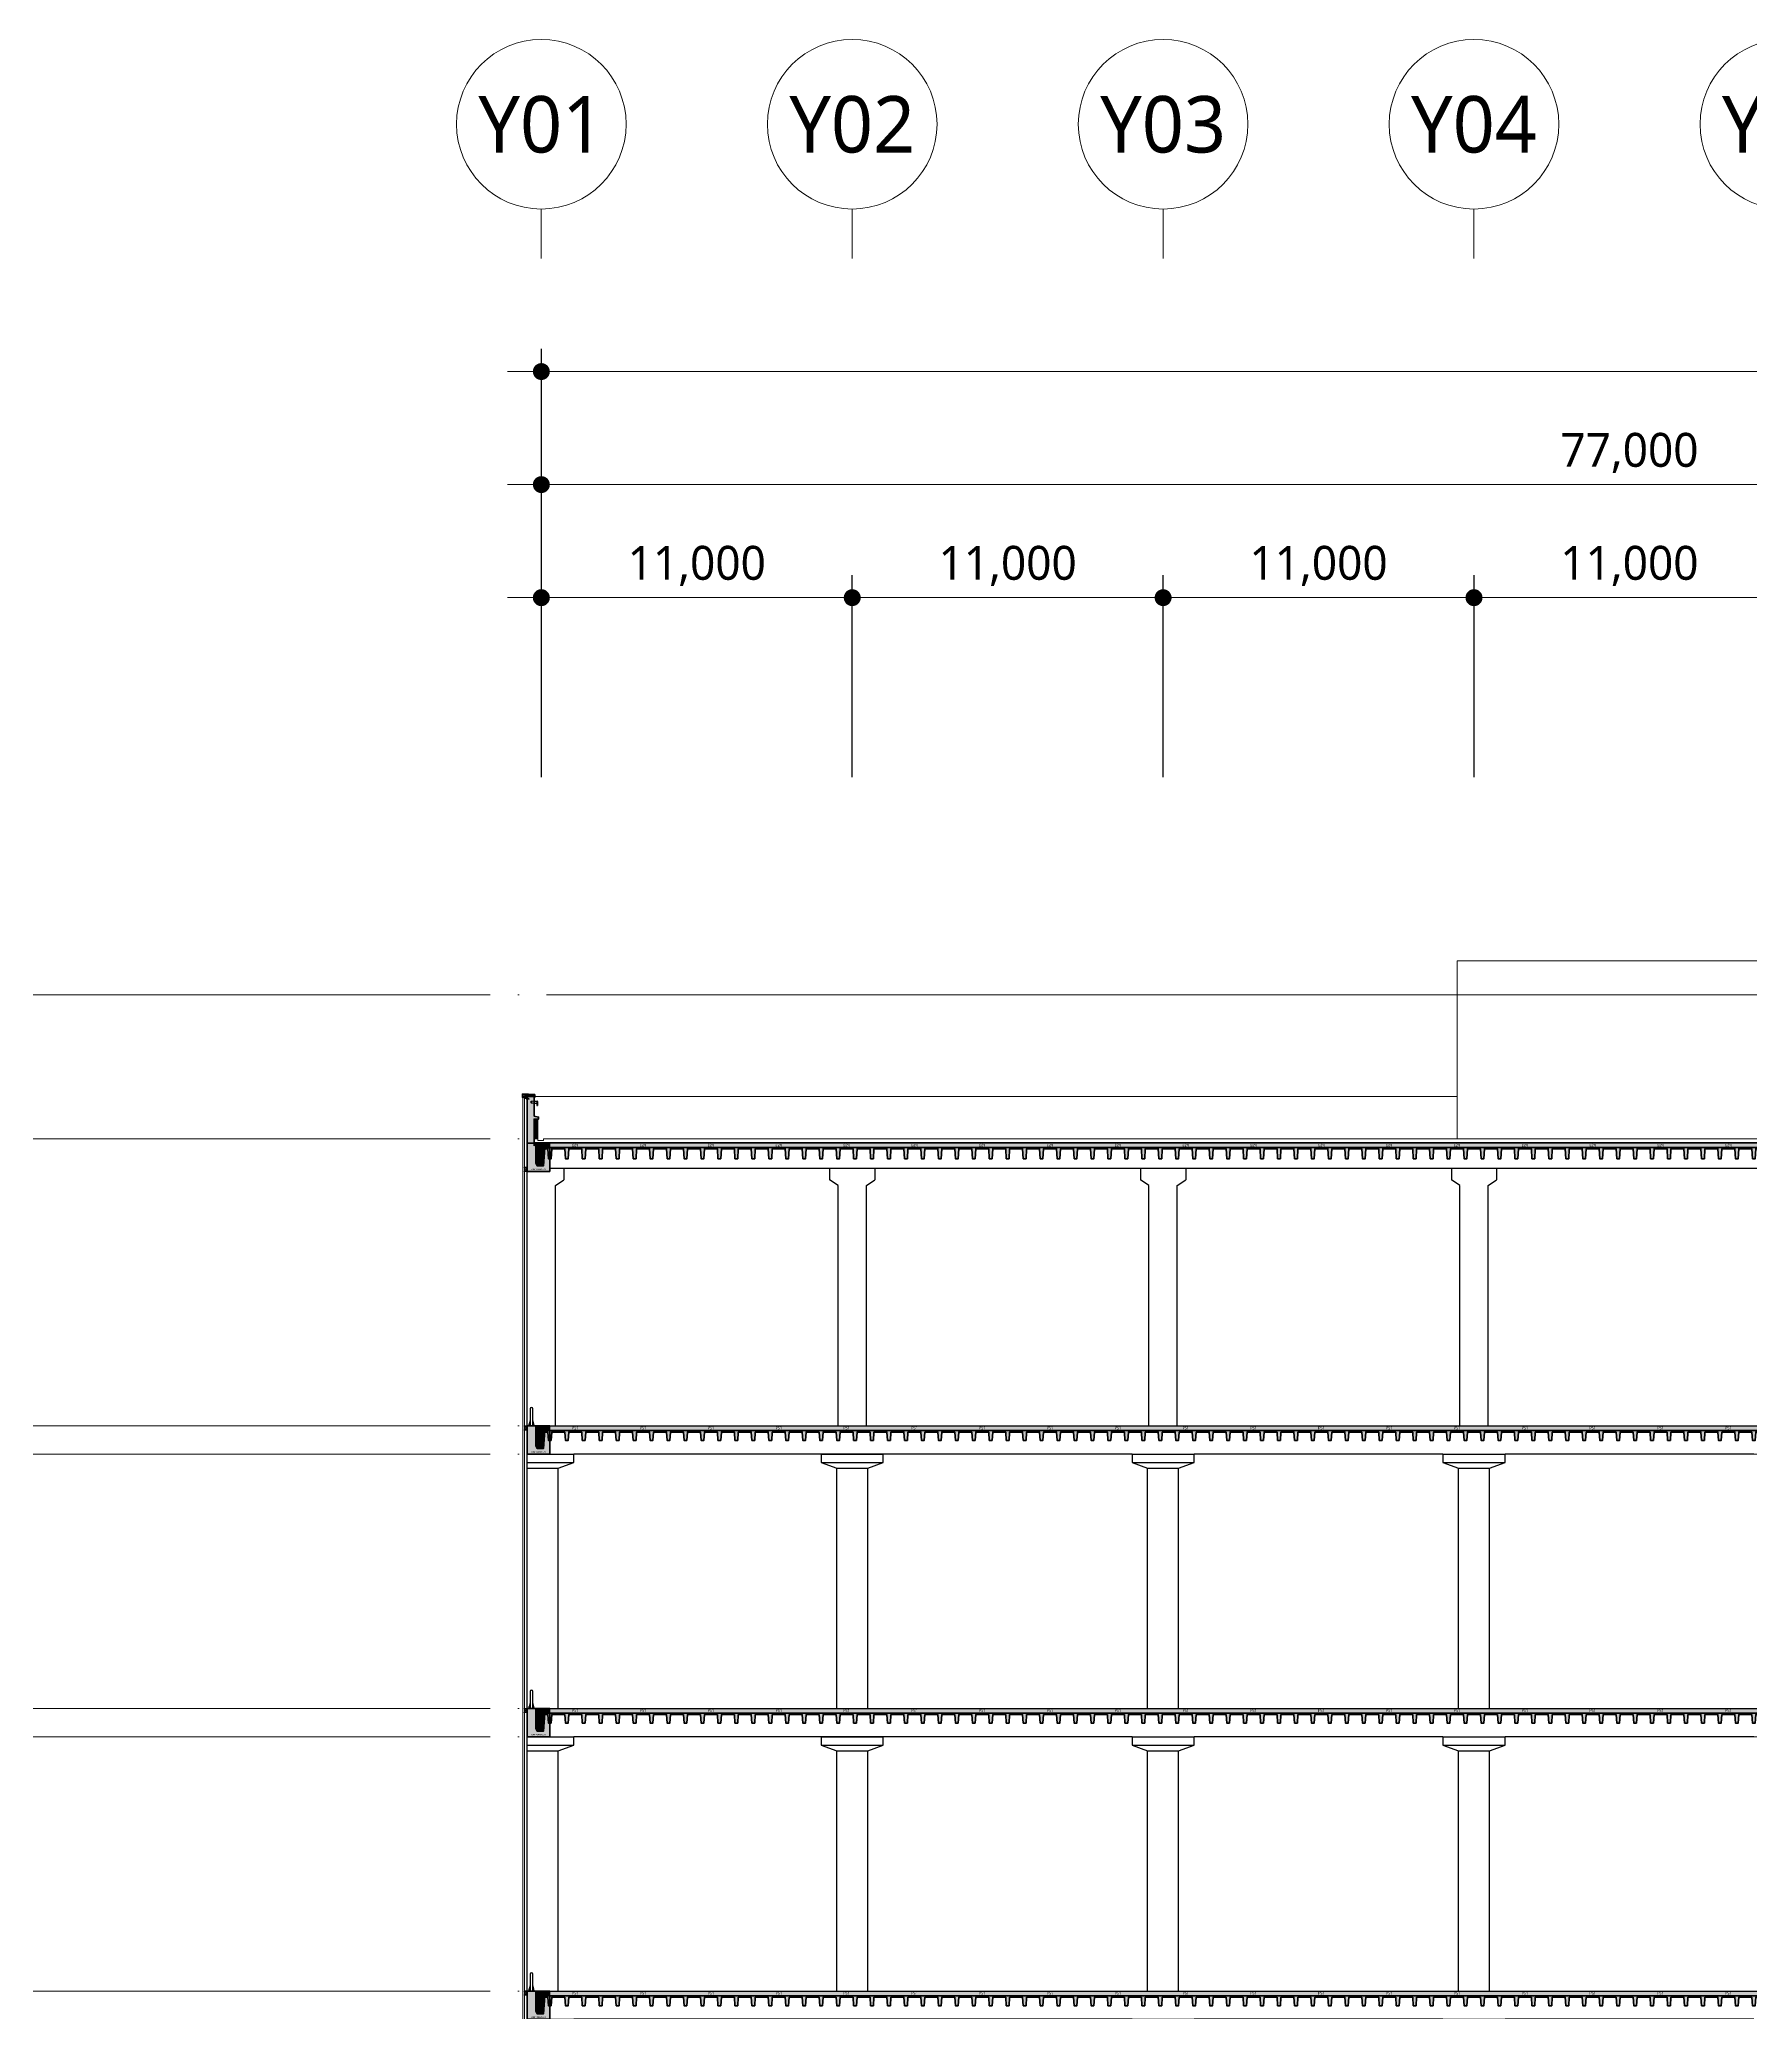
# Model space of a CAD drawing. Header units: millimetres. Extents: x 0 to 420000, y 0 to 297000.
# Drawn here: x 94255 to 154798, y 73690 to 143500 of the extents above; entities that cross this region are included whole.
import ezdxf
from ezdxf.enums import TextEntityAlignment as Align

# ---------------------------------------------------------------- set-up
doc = ezdxf.new("R2010")
doc.units = ezdxf.units.MM
for name, pattern in [('0731_main_plan$0$form_$0$y-Landschaft$0$_$1$20120914_Verkehrsflächen_Grün$0$20120628_xref - Gammel$1$3_H-GL_F1_U3 - Default$0${ Offset Lines }', [0]), ('CEN', [62, 60, -1, 0, -1]), ('CENTER', [2, 1.25, -0.25, 0.25, -0.25]), ('HID', [2, 1.1, -0.9]), ('HIDDEN', [0.375, 0.25, -0.125]), ('HIDDEN2', [4.7625, 3.175, -1.5875])]:
    doc.linetypes.add(name, pattern=pattern)
doc.layers.get('Defpoints').update_dxf_attribs({"color": 140})
for name, color, linetype in [('2', 2, 'Continuous'), ('A-CONC-SOLD', 253, 'CEN'), ('A-ELEV-PATT', 252, 'Continuous'), ('A-XXXX-SOLD', 252, 'Continuous'), ('BOLT', 8, 'Continuous'), ('SCREW', 6, 'Continuous')]:
    doc.layers.add(name, color=color, linetype=linetype)
for name, color, linetype, lineweight in [('A-AXIS-LINE', 1, 'CEN', 15), ('A-CNTL', 1, 'CEN', 15), ('A-CONC-LIN1', 2, 'Continuous', 40), ('A-CONC-LIN2', 7, 'Continuous', 25), ('A-ELEV-LIN2', 7, 'Continuous', 25), ('A-ELEV-LIN3', 8, 'Continuous', 18), ('A-WAXM-BLIC', 3, 'Continuous', 25), ('A-WAXM-PANL', 6, 'Continuous', 20), ('A-XXXX-FIN2', 6, 'Continuous', 20), ('A-XXXX-HID', 8, 'HIDDEN', 18), ('A-XXXX-INSL2', 8, 'Continuous', 18), ('A-XXXX-STL', 3, 'Continuous', 25), ('A-XXXX-WAT1', 9, 'HID', 20)]:
    doc.layers.add(name, color=color, linetype=linetype, lineweight=lineweight)
doc.layers.add('A-XXXX-NPLT', color=144, linetype='Continuous', lineweight=15, plot=False)
doc.styles.add('HY울릉도L', font='')
doc.styles.add('맑은고딕', font='')
doc.styles.get('HY울릉도L').set_extended_font_data('HYwulM')
doc.styles.get('맑은고딕').set_extended_font_data('Malgun Gothic')
doc.dimstyles.new('CDIM', dxfattribs={"dimtxt": 3, "dimasz": 1.5, "dimexe": 2, "dimexo": 1, "dimgap": 1, "dimtad": 1, "dimdec": 0, "dimrnd": 0.5, "dimzin": 0, "dimdsep": 32, "dimlunit": 6, "dimtxsty": 'HY울릉도L', "dimblk1": '_CIDOT', "dimblk2": '_CIDOT', "dimsah": 1, "dimcen": 5.5, "dimclrd": 2, "dimclre": 2, "dimclrt": 7, "dimadec": 0, "dimazin": 0, "dimtfac": 1, "dimtdec": 0, "dimtix": 1, "dimtmove": 2, "dimatfit": 1, "dimldrblk": '_CIDOT', "dimfxl": 1, "dimtolj": 1, "dimtzin": 0, "dimlwd": -1, "dimarcsym": 0})

# ---------------------------------------------------------------- blocks, each defined once
blk = doc.blocks.new('axis(211208)')
at = {"layer": 'A-AXIS-LINE', "ltscale": 1000}
for p, q in [((4631788.1, -355868.7), (4955413.1, -355868.7)), ((4631788.1, -360968.7), (4955413.1, -360968.7)), ((4631788.1, -371118.7), (4955413.1, -371118.7)), ((4631788.1, -372118.7), (4955413.1, -372118.7)), ((4631788.1, -381118.7), (4955413.1, -381118.7)), ((4631788.1, -382118.7), (4955413.1, -382118.7)), ((4631788.1, -391118.7), (4955413.1, -391118.7))]:
    blk.add_line(p, q, dxfattribs=at)
blk = doc.blocks.new('PS1')
at = {"layer": 'A-CONC-SOLD'}
h = blk.add_hatch(color=256, dxfattribs=at)
h.dxf.hatch_style = 1
h.paths.add_polyline_path([(2400, 0), (2400, -170), (0, -170), (0, 0)])
h = blk.add_hatch(color=256, dxfattribs=at)
h.dxf.hatch_style = 1
h.paths.add_polyline_path([(350, -520), (370, -220), (830, -220), (850, -520), (950, -520), (970, -220), (1430, -220), (1450, -520), (1550, -520), (1570, -220), (2030, -220), (2050, -520), (2150, -520), (2170, -220), (2400, -220), (2400, -170), (0, -170), (0, -220), (230, -220), (250, -520)])
at = {"layer": 'A-CONC-LIN1', "linetype": '0731_main_plan$0$form_$0$y-Landschaft$0$_$1$20120914_Verkehrsflächen_Grün$0$20120628_xref - Gammel$1$3_H-GL_F1_U3 - Default$0${ Offset Lines }'}
blk.add_lwpolyline([(350, -520), (370, -220), (830, -220), (850, -520), (950, -520), (970, -220), (1430, -220), (1450, -520), (1550, -520), (1570, -220), (2030, -220), (2050, -520), (2150, -520), (2170, -220), (2400, -220), (2400, -170), (0, -170), (0, -220), (230, -220), (250, -520)], close=True, dxfattribs=at)
at = {"layer": 'A-CONC-LIN2'}
blk.add_line((0, 0), (2400, 0), dxfattribs=at)
at = {"layer": 'A-XXXX-NPLT', "style": '맑은고딕'}
blk.add_text('PS1', height=100, dxfattribs=at).set_placement((1200, -75), align=Align.MIDDLE)
blk = doc.blocks.new('PG31')
at = {"layer": 'A-CONC-SOLD'}
h = blk.add_hatch(color=256, dxfattribs=at)
h.dxf.hatch_style = 1
h.paths.add_polyline_path([(-620, -170), (-580, -800), (-350, -800), (-300, -700), (-300, 0), (-800, 0), (-800, -170)])
h = blk.add_hatch(color=256, dxfattribs=at)
h.dxf.hatch_style = 1
h.paths.add_polyline_path([(-800, -1000), (0, -1000), (0, 0), (-300, 0), (-300, -700), (-350, -800), (-580, -800), (-620, -170), (-800, -170)])
at = {"layer": 'A-CONC-LIN1'}
blk.add_lwpolyline([(-800, -1000), (0, -1000), (0, 0), (-300, 0), (-300, -700), (-350, -800), (-580, -800), (-620, -170), (-800, -170)], close=True, dxfattribs=at)
at = {"layer": 'A-CONC-LIN2'}
blk.add_line((-800, 0), (-300, 0), dxfattribs=at)
at = {"layer": 'A-XXXX-NPLT'}
blk.add_lwpolyline([(0, 0), (-800, 0), (-800, -1000), (0, -1000)], close=True, dxfattribs=at)
at = {"layer": 'A-XXXX-NPLT', "style": '맑은고딕'}
blk.add_text('PG31(800X1000)', height=50, dxfattribs=at).set_placement((-400, -930), align=Align.MIDDLE)
blk = doc.blocks.new('층간방화')
at = {"layer": 'A-XXXX-SOLD', "ltscale": 0.5}
h = blk.add_hatch(dxfattribs=at)
h.set_pattern_fill('블럭단면', color=256)
h.set_pattern_definition([(45, (-3966029.7908, -207540.3616), (-0.70710678119, 0.70710678119), []), (135, (-3966029.7908, -207540.3616), (-0.70710678119, -0.70710678119), [])])
h.paths.add_polyline_path([(0, -12), (0, 1), (-3, 1), (-3, -9), (-97, -9), (-97, 1), (-100, 1), (-100, -12)])
h.paths.add_polyline_path([(0, -137), (0, -150), (-3, -150), (-3, -140), (-97, -140), (-97, -150), (-100, -150), (-100, -137)])
at = {"layer": 'A-ELEV-PATT', "color": 5}
for points in [[(0, -12), (0, 1), (-3, 1), (-3, -9), (-97, -9), (-97, 1), (-100, 1), (-100, -12)], [(0, -137), (0, -150), (-3, -150), (-3, -140), (-97, -140), (-97, -150), (-100, -150), (-100, -137)]]:
    blk.add_lwpolyline(points, close=True, dxfattribs=at)
at = {"layer": 'A-XXXX-INSL2'}
blk.add_lwpolyline([(-100, -136, 0.509267), (-78, -106), (-97, -42, -1.37259), (-53, -42), (-72, -106, 1.37259), (-29, -106), (-48, -42, -1.37259), (-4, -42), (-23, -106, 0.509267), (-1, -136)], format="xyb", dxfattribs=at)
at = {"layer": 'A-XXXX-STL', "linetype": 'HIDDEN', "ltscale": 0.1}
blk.add_lwpolyline([(47, 0), (47, 1), (-1, 1), (-1, -136), (-100, -136), (-100, -137), (0, -137), (0, 0)], close=True, dxfattribs=at)
blk = doc.blocks.new('기준층')
at = {"layer": 'A-ELEV-LIN2'}
for p, q in [((4681824, -411119), (4681824, -402119)), ((4681824, -402119), (4683474, -402119)), ((4681824, -402419), (4683474, -402419)), ((4681824, -402619), (4682924, -402619)), ((4682924, -402619), (4683474, -402419)), ((4682924, -411119), (4682924, -402619)), ((4703224, -402119), (4683474, -402119)), ((4683474, -402419), (4683474, -402119)), ((4692224, -402119), (4694424, -402119)), ((4692224, -402119), (4692224, -402419)), ((4692224, -402419), (4694424, -402419)), ((4692224, -402419), (4692774, -402619)), ((4692774, -411119), (4692774, -402619)), ((4692774, -402619), (4693874, -402619)), ((4693874, -402619), (4694424, -402419)), ((4693874, -411119), (4693874, -402619)), ((4694424, -402419), (4694424, -402119)), ((4703224, -402119), (4705424, -402119)), ((4703224, -402119), (4703224, -402419)), ((4703224, -402419), (4705424, -402419)), ((4703224, -402419), (4703774, -402619)), ((4703774, -411119), (4703774, -402619)), ((4703774, -402619), (4704874, -402619)), ((4704874, -402619), (4705424, -402419)), ((4704874, -411119), (4704874, -402619)), ((4714224, -402119), (4705424, -402119)), ((4705424, -402419), (4705424, -402119)), ((4714224, -402119), (4716424, -402119)), ((4714224, -402119), (4714224, -402419)), ((4714224, -402419), (4716424, -402419)), ((4714224, -402419), (4714774, -402619)), ((4714774, -411119), (4714774, -402619)), ((4714774, -402619), (4715874, -402619)), ((4715874, -402619), (4716424, -402419)), ((4715874, -411119), (4715874, -402619)), ((4725224, -402119), (4716424, -402119)), ((4716424, -402419), (4716424, -402119))]:
    blk.add_line(p, q, dxfattribs=at)
at = {"layer": 'A-WAXM-PANL'}
for p, q in [((4681674, -411119), (4681674, -401119)), ((4681724, -411119), (4681724, -401119))]:
    blk.add_line(p, q, dxfattribs=at)
at = {"xscale": -1}
blk.add_blockref('PG31', (4681824, -401119), dxfattribs=at)
for p in [(4682324, -401119), (4684724, -401119), (4687124, -401119), (4689524, -401119), (4691924, -401119), (4694324, -401119), (4696724, -401119), (4699124, -401119), (4701524, -401119), (4703924, -401119), (4706324, -401119), (4708724, -401119), (4711124, -401119), (4713524, -401119), (4715924, -401119), (4718324, -401119), (4720724, -401119), (4723124, -401119)]:
    blk.add_blockref('PS1', p)
at = {"layer": 'A-XXXX-INSL2', "ltscale": 0.5}
blk.add_blockref('층간방화', (4681824, -401119), dxfattribs=at)
blk = doc.blocks.new('SCREW65')
at = {"layer": '2', "color": 13, "linetype": 'HIDDEN'}
for p, q in [((35, 44.2), (35, 50)), ((35, 50), (43, 50)), ((35, 38), (43, 40)), ((35, 38), (43, 40)), ((35, 36), (43, 38)), ((35, 36), (43, 38)), ((35, 36), (43, 38)), ((35, 34), (43, 36)), ((35, 32), (43, 34)), ((35, 30), (43, 32)), ((35, 28), (43, 30)), ((35, 26), (43, 28)), ((35, 24), (43, 26)), ((35, 22), (43, 24)), ((35, 20), (43, 22)), ((35, 18), (43, 20)), ((35, 16), (43, 18)), ((35, 14), (43, 16)), ((35, 12), (43, 14)), ((35, 12), (43, 14)), ((35, 10), (43, 12)), ((35, 8), (43, 10)), ((35, 6), (43, 8)), ((35, 4), (43, 6)), ((35, 2), (43, 4)), ((35, 0), (43, 2)), ((35, -2), (43, 0)), ((36.5, 44.2), (36.5, 50)), ((41.5, 50), (41.5, 44.2)), ((43, 50), (43, 44.2)), ((35, -4), (43, -2)), ((35, -6), (43, -4)), ((35, -8), (43, -6)), ((35, -10), (43, -8)), ((35, -12), (43, -10)), ((35, -14), (43, -12))]:
    blk.add_line(p, q, dxfattribs=at)
for points in [[(48, 43), (48, 42), (30, 42), (30, 43)], [(34, 44.2), (34, 43), (44, 43), (44, 44.2)]]:
    blk.add_lwpolyline(points, close=True, dxfattribs=at)
at = {"layer": '2', "color": 13}
blk.add_lwpolyline([(46.5, 42), (46.5, 40), (31.5, 40), (31.5, 42)], dxfattribs=at)
at = {"layer": '2', "color": 13, "linetype": 'HIDDEN'}
for points in [[(36, 42), (36, -18), (39, -23), (42, -18), (42, 42)], [(39, -23), (40, -17), (42, -15), (40, -14), (36, -16)]]:
    blk.add_lwpolyline(points, dxfattribs=at)
blk = doc.blocks.new('An')
at = {"layer": 'BOLT'}
for p, q in [((7, 15), (-7, 15)), ((7, 7), (-7, 7)), ((-5, 17), (5, 17)), ((-3, 19), (-3, 15)), ((3, 19), (3, 15)), ((7, 15), (7, 15))]:
    blk.add_line(p, q, dxfattribs=at)
at = {"layer": 'BOLT', "linetype": 'CENTER'}
blk.add_line((0, 28), (0, -78), dxfattribs=at)
at = {"layer": 'BOLT'}
for points in [[(-13, 4), (0, 2), (0, 4), (-12, 5)], [(12, 0), (12, 2), (-12, 2), (-12, 0)], [(12, 3), (0, 5), (0, 6), (13, 5)]]:
    blk.add_lwpolyline(points, close=True, dxfattribs=at)
at = {"layer": 'BOLT', "linetype": 'HIDDEN'}
blk.add_lwpolyline([(13, 5), (-12, 5), (-13, 4), (12, 3)], close=True, dxfattribs=at)
at = {"layer": 'BOLT', "linetype": 'HIDDEN2'}
blk.add_lwpolyline([(7, 0), (7, -51, 0.126377), (8, -57), (11, -63), (4, -63, -0.360473), (2, -61), (1, -55, 0.412222), (0, -54), (0, -54, 0.360473), (-1, -55), (-2, -61, -0.360473), (-4, -63), (-11, -63), (-8, -57, 0.126377), (-7, -51), (-7, 0)], format="xyb", dxfattribs=at)
at = {"layer": 'BOLT', "linetype": 'CENTER'}
blk.add_lwpolyline([(-9, 14), (-9, 8, 0.57735), (-5, 8, 0.238157), (5, 8, 0.57735), (9, 8), (9, 14, 0.57735), (5, 14, 0.238157), (-5, 14, 0.57735)], format="xyb", close=True, dxfattribs=at)
at = {"layer": 'BOLT', "linetype": 'HIDDEN'}
blk.add_lwpolyline([(-5, 14), (-5, 0), (-5, -52, -0.095415), (-6, -56), (-9, -63, 0.530598), (-6, -67), (0, -67), (6, -67, 0.530598), (9, -63), (6, -56, -0.095415), (5, -52), (5, 0), (5, 14)], format="xyb", dxfattribs=at)
at = {"layer": 'BOLT'}
blk.add_lwpolyline([(-5, 14), (-5, 17), (-3, 19), (3, 19), (5, 17), (5, 14)], dxfattribs=at)
blk = doc.blocks.new('SCREW')
at = {"layer": 'SCREW'}
for p, q in [((2650, -805), (2658, -805)), ((2658, -805), (2650, -805)), ((2650, -805), (2650, -805)), ((2652, -793), (2653, -793)), ((2653, -793), (2652, -793)), ((2654, -793), (2652, -793)), ((2656, -794), (2652, -794)), ((2652, -794), (2653, -794)), ((2653, -795), (2652, -794)), ((2656, -795), (2652, -796)), ((2652, -796), (2653, -795)), ((2656, -796), (2652, -797)), ((2652, -797), (2653, -796)), ((2653, -796), (2652, -796)), ((2653, -797), (2652, -797)), ((2656, -798), (2652, -798)), ((2652, -798), (2653, -798)), ((2653, -798), (2652, -798)), ((2656, -799), (2652, -800)), ((2652, -800), (2653, -799)), ((2656, -800), (2652, -801)), ((2652, -801), (2653, -800)), ((2653, -800), (2652, -800)), ((2656, -801), (2652, -802)), ((2653, -801), (2652, -801)), ((2653, -802), (2652, -802)), ((2652, -802), (2653, -802)), ((2656, -803), (2652, -803)), ((2653, -804), (2652, -803)), ((2652, -803), (2653, -803)), ((2656, -804), (2652, -805)), ((2652, -805), (2653, -804)), ((2653, -790), (2654, -789)), ((2653, -790), (2654, -790)), ((2653, -793), (2653, -790)), ((2653, -794), (2653, -793)), ((2653, -793), (2654, -793)), ((2653, -793), (2654, -793)), ((2653, -794), (2656, -794)), ((2656, -794), (2653, -795)), ((2653, -795), (2656, -795)), ((2653, -795), (2653, -795)), ((2656, -796), (2653, -796)), ((2653, -796), (2656, -796)), ((2653, -796), (2653, -796)), ((2656, -797), (2653, -797)), ((2653, -798), (2656, -797)), ((2653, -798), (2653, -797)), ((2656, -798), (2653, -798)), ((2653, -799), (2653, -798)), ((2656, -799), (2653, -800)), ((2653, -799), (2656, -799)), ((2653, -800), (2656, -800)), ((2653, -800), (2653, -800)), ((2656, -801), (2653, -801)), ((2653, -802), (2656, -801)), ((2653, -802), (2653, -801)), ((2656, -802), (2653, -802)), ((2653, -803), (2656, -802)), ((2653, -803), (2653, -802)), ((2656, -803), (2653, -804)), ((2653, -804), (2656, -804)), ((2653, -804), (2653, -804)), ((2654, -789), (2654, -793)), ((2654, -793), (2655, -793)), ((2654, -793), (2654, -793)), ((2654, -807), (2654, -806)), ((2654, -806), (2654, -806)), ((2655, -806), (2654, -806)), ((2655, -807), (2655, -806)), ((2656, -794), (2656, -791)), ((2656, -794), (2656, -794)), ((2656, -794), (2656, -795)), ((2656, -794), (2656, -794)), ((2656, -795), (2656, -795)), ((2656, -795), (2656, -796)), ((2656, -796), (2656, -797)), ((2656, -796), (2656, -796)), ((2656, -796), (2656, -796)), ((2656, -797), (2656, -797)), ((2656, -797), (2656, -798)), ((2656, -797), (2656, -797)), ((2656, -798), (2656, -798)), ((2656, -798), (2656, -799)), ((2656, -798), (2656, -799)), ((2656, -799), (2656, -800)), ((2656, -799), (2656, -800)), ((2656, -799), (2656, -799)), ((2656, -799), (2656, -799)), ((2656, -800), (2656, -800)), ((2656, -800), (2656, -801)), ((2656, -801), (2656, -801)), ((2656, -801), (2656, -802)), ((2656, -801), (2656, -801)), ((2656, -801), (2656, -801)), ((2656, -802), (2656, -802)), ((2656, -802), (2656, -803)), ((2656, -802), (2656, -802)), ((2656, -803), (2656, -803)), ((2656, -803), (2656, -804)), ((2656, -803), (2656, -804)), ((2656, -804), (2656, -804)), ((2656, -804), (2656, -805)), ((2656, -804), (2656, -804)), ((2658, -805), (2658, -805))]:
    blk.add_line(p, q, dxfattribs=at)
for centre, radius, start, end in [((2654, -802), 4.99, 221.10421, 318.89579), ((2654, -790), 1.65, 57.53126, 85.55966), ((2653, -791), 2.84, 358.16568, 42.95835), ((2652, -791), 3.22, 327.41757, 0.69164)]:
    blk.add_arc(centre, radius, start, end, dxfattribs=at)
blk = doc.blocks.new('PIs4')
at = {"layer": 'SCREW'}
blk.add_blockref('SCREW', (-2654, 805), dxfattribs=at)
blk = doc.blocks.new('PS3')
at = {"layer": 'A-CONC-SOLD'}
h = blk.add_hatch(color=256, dxfattribs=at)
h.dxf.hatch_style = 1
h.paths.add_polyline_path([(1200, 0), (-1200, 0), (-1200, -150), (1200, -150)])
h = blk.add_hatch(color=256, dxfattribs=at)
h.dxf.hatch_style = 1
h.paths.add_polyline_path([(-950, -550), (-850, -550), (-830, -195), (-370, -195), (-350, -550), (-250, -550), (-230, -195), (230, -195), (250, -550), (350, -550), (370, -195), (830, -195), (850, -550), (950, -550), (970, -195), (1200, -195), (1200, -150), (-1200, -150), (-1200, -195), (-970, -195)])
at = {"layer": 'A-CONC-LIN1', "color": 2, "linetype": '0731_main_plan$0$form_$0$y-Landschaft$0$_$1$20120914_Verkehrsflächen_Grün$0$20120628_xref - Gammel$1$3_H-GL_F1_U3 - Default$0${ Offset Lines }'}
blk.add_lwpolyline([(-850, -550), (-830, -195), (-370, -195), (-350, -550), (-250, -550), (-230, -195), (230, -195), (250, -550), (350, -550), (370, -195), (830, -195), (850, -550), (950, -550), (970, -195), (1200, -195), (1200, -150), (-1200, -150), (-1200, -195), (-970, -195), (-950, -550)], close=True, dxfattribs=at)
at = {"layer": 'A-CONC-LIN2'}
blk.add_line((-1200, 0), (1200, 0), dxfattribs=at)
at = {"layer": 'A-XXXX-NPLT', "style": '맑은고딕'}
blk.add_text('PS3', height=100, dxfattribs=at).set_placement((0, -75), align=Align.MIDDLE)
blk = doc.blocks.new('9층')
at = {"layer": 'A-CONC-SOLD'}
h = blk.add_hatch(color=256, dxfattribs=at)
h.dxf.hatch_style = 1
h.paths.add_polyline_path([(4681824, -401219), (4682074, -401219), (4682074, -400278), (4682059, -400269), (4682204, -400269), (4682204, -400259), (4682214, -400259), (4682214, -400269), (4682224, -400269), (4682224, -400199), (4682074, -400169), (4682074, -399469), (4681824, -399469)])
h = blk.add_hatch(dxfattribs=at)
h.set_pattern_fill('블럭단면', color=256)
h.set_pattern_definition([(45, (4438261.2607, -645298.7142), (-0.7071067812, 0.7071067812), []), (135, (4438261.2607, -645298.7142), (-0.7071067812, -0.7071067812), [])])
h.paths.add_polyline_path([(4682084, -400269), (4682059, -400269), (4682084, -400274, 1)])
h = blk.add_hatch(dxfattribs=at)
h.set_pattern_fill('블럭단면', color=256, scale=50)
h.set_pattern_definition([(45, (4570311.26, -505918.714), (-35.355339, 35.355339), []), (135, (4570311.26, -505918.714), (-35.355339, -35.355339), [])])
h.paths.add_polyline_path([(4682104, -400969), (4682194, -400969), (4682194, -400269), (4682104, -400269)])
at = {"color": 1}
for p, q in [((4681821, -399471), (4681724, -399519)), ((4681726, -399471), (4681821, -399516))]:
    blk.add_line(p, q, dxfattribs=at)
at = {"color": 5}
blk.add_lwpolyline([(4681674, -399509), (4681674, -399498), (4681654, -399498), (4681654, -399369), (4682093, -399393), (4682093, -399498), (4682075, -399498), (4682075, -399509, -0.414214), (4682075, -399509), (4682075, -399509, -0.447244), (4682074, -399509), (4682075, -399502), (4682075, -399502), (4682074, -399509, 0.447244), (4682075, -399510), (4682075, -399510, 0.414214), (4682076, -399509), (4682076, -399499), (4682093, -399499), (4682093, -399393), (4681653, -399369), (4681653, -399499), (4681673, -399499), (4681673, -399509, 0.414214), (4681674, -399510), (4681674, -399510, 0.447244), (4681675, -399509), (4681674, -399502), (4681674, -399502), (4681675, -399509, -0.447244), (4681674, -399509), (4681674, -399509, -0.414214), (4681674, -399509)], format="xyb", dxfattribs=at)
at = {"color": 4}
for points in [[(4681724, -399519), (4681824, -399519), (4681824, -399469), (4681724, -399469)], [(4681726, -399516), (4681821, -399516), (4681821, -399471), (4681726, -399471)], [(4681824, -399579), (4681824, -399519), (4681744, -399519), (4681744, -399523), (4681820, -399523), (4681820, -399579)]]:
    blk.add_lwpolyline(points, close=True, dxfattribs=at)
blk.add_lwpolyline([(4682084, -400274), (4682059, -400269)])
at = {"layer": 'A-CNTL', "ltscale": 10}
for p, q in [((4681960, -399669), (4681998, -399669)), ((4681979, -399650), (4681979, -399687))]:
    blk.add_line(p, q, dxfattribs=at)
at = {"layer": 'A-CONC-LIN1'}
blk.add_lwpolyline([(4681824, -401219), (4681824, -399469), (4682074, -399469), (4682074, -400169), (4682224, -400199), (4682224, -400269), (4682214, -400269), (4682214, -400259), (4682204, -400259), (4682204, -400269), (4682059, -400269), (4682074, -400278), (4682074, -401219)], dxfattribs=at)
at = {"layer": 'A-CONC-LIN2'}
blk.add_lwpolyline([(4788324, -401109), (4682074, -401109)], dxfattribs=at)
at = {"layer": 'A-CONC-SOLD'}
blk.add_arc((4682084, -400271), 2.5, 270, 90, dxfattribs=at)
at = {"layer": 'A-ELEV-LIN2'}
for p, q in [((4682074, -399639), (4682176, -399639)), ((4682074, -399699), (4682167, -399699)), ((4682167, -399671), (4682167, -399782)), ((4682185, -399671), (4682185, -399782)), ((4683124, -402019), (4683124, -402419)), ((4692524, -402019), (4692524, -402419)), ((4694124, -402019), (4694124, -402419)), ((4703524, -402019), (4703524, -402419)), ((4705124, -402019), (4705124, -402419)), ((4714524, -402019), (4714524, -402419)), ((4716124, -402019), (4716124, -402419)), ((4681824, -411119), (4681824, -402119)), ((4682824, -402619), (4683124, -402419)), ((4682824, -411119), (4682824, -402619)), ((4692824, -402619), (4692524, -402419)), ((4692824, -411119), (4692824, -402619)), ((4693824, -402619), (4694124, -402419)), ((4693824, -411119), (4693824, -402619)), ((4703824, -402619), (4703524, -402419)), ((4703824, -411119), (4703824, -402619)), ((4704824, -402619), (4705124, -402419)), ((4704824, -411119), (4704824, -402619)), ((4714824, -402619), (4714524, -402419)), ((4714824, -411119), (4714824, -402619)), ((4715824, -402619), (4716124, -402419)), ((4715824, -411119), (4715824, -402619))]:
    blk.add_line(p, q, dxfattribs=at)
at = {"layer": 'A-ELEV-LIN2', "ltscale": 50}
blk.add_line((4759124, -402019), (4682624, -402019), dxfattribs=at)
at = {"layer": 'A-ELEV-LIN2'}
for centre, radius, start, end in [((4682176, -399669), 11, 323.75621, 216.24379), ((4682176, -399671), 8.87, 0, 180), ((4682176, -399782), 8.87, 180, 0), ((4682176, -399669), 30, 287.20071, 90)]:
    blk.add_arc(centre, radius, start, end, dxfattribs=at)
at = {"layer": 'A-WAXM-BLIC'}
for points in [[(4682104, -400969), (4682104, -400269)], [(4682194, -400969), (4682194, -400269)]]:
    blk.add_lwpolyline(points, dxfattribs=at)
at = {"layer": 'A-WAXM-PANL'}
for p, q in [((4681674, -411119), (4681674, -399419)), ((4681724, -411119), (4681724, -399469))]:
    blk.add_line(p, q, dxfattribs=at)
blk.add_lwpolyline([(4681674, -399419), (4682074, -399419), (4682074, -399469), (4681674, -399469)], close=True, dxfattribs=at)
at = {"layer": 'A-XXXX-FIN2'}
for p, q in [((4682204, -400269), (4682204, -400969)), ((4682204, -400969), (4682204, -401019)), ((4682204, -401019), (4682404, -401019)), ((4682404, -401019), (4682404, -400969))]:
    blk.add_line(p, q, dxfattribs=at)
for points in [[(4682074, -400969), (4682204, -400969)], [(4682404, -400969), (4788324, -400969)]]:
    blk.add_lwpolyline(points, dxfattribs=at)
at = {"layer": 'A-XXXX-HID', "linetype": 'HID', "ltscale": 10}
for p, q in [((4682074, -399639), (4681949, -399639)), ((4681949, -399639), (4681949, -399699)), ((4682074, -399699), (4681949, -399699))]:
    blk.add_line(p, q, dxfattribs=at)
at = {"layer": 'A-XXXX-HID', "ltscale": 10}
blk.add_circle((4681979, -399669), 10.3, dxfattribs=at)
at = {"layer": 'A-XXXX-WAT1', "ltscale": 50}
for points in [[(4788324, -401114), (4682074, -401114)], [(4682074, -401198), (4682095, -401219)]]:
    blk.add_lwpolyline(points, dxfattribs=at)
for name, p, rotation in [('SCREW65', (4681714, -399527), 90), ('PIs4', (4681673, -399504), 270), ('An', (4681820, -399546), 90)]:
    blk.add_blockref(name, p, dxfattribs=dict(rotation=rotation))
blk.add_blockref('SCREW65', (4681743, -399459))
at = {"xscale": -1.000000000000008, "rotation": 90}
blk.add_blockref('PIs4', (4682076, -399504), dxfattribs=at)
at = {"xscale": -1}
for name, p in [('PG31', (4681824, -401119)), ('PS3', (4683524, -401119)), ('PS3', (4685924, -401119)), ('PS3', (4688324, -401119)), ('PS3', (4690724, -401119)), ('PS3', (4693124, -401119)), ('PS3', (4695524, -401119)), ('PS3', (4697924, -401119)), ('PS3', (4700324, -401119)), ('PS3', (4702724, -401119)), ('PS3', (4705124, -401119)), ('PS3', (4707524, -401119)), ('PS3', (4709924, -401119)), ('PS3', (4712324, -401119)), ('PS3', (4714724, -401119)), ('PS3', (4717124, -401119)), ('PS3', (4719524, -401119)), ('PS3', (4721924, -401119)), ('PS3', (4724324, -401119))]:
    blk.add_blockref(name, p, dxfattribs=at)
at = {"layer": 'A-XXXX-INSL2', "ltscale": 0.5, "xscale": -1, "rotation": 180}
blk.add_blockref('층간방화', (4681824, -402119), dxfattribs=at)
blk = doc.blocks.new('_CIDOT')
at = {"color": 0, "linetype": 'ByBlock'}
blk.add_line((2, 0), (-1, 0), dxfattribs=at)
at = {"color": 0, "linetype": 'ByBlock', "const_width": 0.5}
blk.add_lwpolyline([(-0.25, 0, 1), (0.25, 0, 1)], format="xyb", close=True, dxfattribs=at)
blk = doc.blocks.new('*D103')
at = {"layer": 'A-XXXX-NPLT', "lineweight": -2, "transparency": 16777216}
for p, q in [((123013, 117400), (123013, 124550)), ((134013, 117400), (134013, 124550))]:
    blk.add_line(p, q, dxfattribs=at)
at = {"layer": 'A-XXXX-NPLT', "transparency": 16777216}
blk.add_line((123613, 123750), (133413, 123750), dxfattribs=at)
at = {"layer": 'Defpoints', "color": 0, "transparency": 16777216}
for p in [(134013, 123750), (123013, 117000), (134013, 117000)]:
    blk.add_point(p, dxfattribs=at)
at = {"layer": 'A-XXXX-NPLT', "transparency": 16777216, "xscale": 600, "yscale": 600, "zscale": 600, "rotation": 180}
blk.add_blockref('_CIDOT', (123013, 123750), dxfattribs=at)
at = {"layer": 'A-XXXX-NPLT', "transparency": 16777216, "xscale": 600, "yscale": 600, "zscale": 600}
blk.add_blockref('_CIDOT', (134013, 123750), dxfattribs=at)
at = {"layer": 'A-XXXX-NPLT', "color": 3, "transparency": 16777216, "insert": (128513, 124874), "char_height": 1200, "attachment_point": 5, "style": '맑은고딕'}
blk.add_mtext('\\A1;11,000', dxfattribs=at)
blk = doc.blocks.new('*D104')
at = {"layer": 'A-XXXX-NPLT', "lineweight": -2, "transparency": 16777216}
for p, q in [((134013, 117400), (134013, 124550)), ((145013, 117400), (145013, 124550))]:
    blk.add_line(p, q, dxfattribs=at)
at = {"layer": 'A-XXXX-NPLT', "transparency": 16777216}
blk.add_line((134613, 123750), (144413, 123750), dxfattribs=at)
at = {"layer": 'Defpoints', "color": 0, "transparency": 16777216}
for p in [(145013, 123750), (134013, 117000), (145013, 117000)]:
    blk.add_point(p, dxfattribs=at)
at = {"layer": 'A-XXXX-NPLT', "transparency": 16777216, "xscale": 600, "yscale": 600, "zscale": 600, "rotation": 180}
blk.add_blockref('_CIDOT', (134013, 123750), dxfattribs=at)
at = {"layer": 'A-XXXX-NPLT', "transparency": 16777216, "xscale": 600, "yscale": 600, "zscale": 600}
blk.add_blockref('_CIDOT', (145013, 123750), dxfattribs=at)
at = {"layer": 'A-XXXX-NPLT', "color": 3, "transparency": 16777216, "insert": (139513, 124874), "char_height": 1200, "attachment_point": 5, "style": '맑은고딕'}
blk.add_mtext('\\A1;11,000', dxfattribs=at)
blk = doc.blocks.new('*D105')
at = {"layer": 'A-XXXX-NPLT', "lineweight": -2, "transparency": 16777216}
for p, q in [((145013, 117400), (145013, 124550)), ((156013, 117400), (156013, 124550))]:
    blk.add_line(p, q, dxfattribs=at)
at = {"layer": 'A-XXXX-NPLT', "transparency": 16777216}
blk.add_line((145613, 123750), (155413, 123750), dxfattribs=at)
at = {"layer": 'Defpoints', "color": 0, "transparency": 16777216}
for p in [(156013, 123750), (145013, 117000), (156013, 117000)]:
    blk.add_point(p, dxfattribs=at)
at = {"layer": 'A-XXXX-NPLT', "transparency": 16777216, "xscale": 600, "yscale": 600, "zscale": 600, "rotation": 180}
blk.add_blockref('_CIDOT', (145013, 123750), dxfattribs=at)
at = {"layer": 'A-XXXX-NPLT', "transparency": 16777216, "xscale": 600, "yscale": 600, "zscale": 600}
blk.add_blockref('_CIDOT', (156013, 123750), dxfattribs=at)
at = {"layer": 'A-XXXX-NPLT', "color": 3, "transparency": 16777216, "insert": (150513, 124874), "char_height": 1200, "attachment_point": 5, "style": '맑은고딕'}
blk.add_mtext('\\A1;11,000', dxfattribs=at)
blk = doc.blocks.new('*D119')
at = {"layer": 'A-XXXX-NPLT', "lineweight": -2, "transparency": 16777216}
for p, q in [((112013, 117400), (112013, 128550)), ((189013, 117400), (189013, 128550))]:
    blk.add_line(p, q, dxfattribs=at)
at = {"layer": 'A-XXXX-NPLT', "transparency": 16777216}
blk.add_line((112613, 127750), (188413, 127750), dxfattribs=at)
at = {"layer": 'Defpoints', "color": 0, "transparency": 16777216}
for p in [(189013, 127750), (112013, 117000), (189013, 117000)]:
    blk.add_point(p, dxfattribs=at)
at = {"layer": 'A-XXXX-NPLT', "transparency": 16777216, "xscale": 600, "yscale": 600, "zscale": 600, "rotation": 180}
blk.add_blockref('_CIDOT', (112013, 127750), dxfattribs=at)
at = {"layer": 'A-XXXX-NPLT', "transparency": 16777216, "xscale": 600, "yscale": 600, "zscale": 600}
blk.add_blockref('_CIDOT', (189013, 127750), dxfattribs=at)
at = {"layer": 'A-XXXX-NPLT', "color": 3, "transparency": 16777216, "insert": (150513, 128871), "char_height": 1200, "attachment_point": 5, "style": '맑은고딕'}
blk.add_mtext('\\A1;77,000', dxfattribs=at)
blk = doc.blocks.new('*D120')
at = {"layer": 'A-XXXX-NPLT', "lineweight": -2, "transparency": 16777216}
for p, q in [((112013, 117400), (112013, 132550)), ((308013, 117400), (308013, 132550))]:
    blk.add_line(p, q, dxfattribs=at)
at = {"layer": 'A-XXXX-NPLT', "transparency": 16777216}
blk.add_line((112613, 131750), (307413, 131750), dxfattribs=at)
at = {"layer": 'Defpoints', "color": 0, "transparency": 16777216}
for p in [(308013, 131750), (112013, 117000), (308013, 117000)]:
    blk.add_point(p, dxfattribs=at)
at = {"layer": 'A-XXXX-NPLT', "transparency": 16777216, "xscale": 600, "yscale": 600, "zscale": 600, "rotation": 180}
blk.add_blockref('_CIDOT', (112013, 131750), dxfattribs=at)
at = {"layer": 'A-XXXX-NPLT', "transparency": 16777216, "xscale": 600, "yscale": 600, "zscale": 600}
blk.add_blockref('_CIDOT', (308013, 131750), dxfattribs=at)
at = {"layer": 'A-XXXX-NPLT', "color": 3, "transparency": 16777216, "insert": (210013, 132874), "char_height": 1200, "attachment_point": 5, "style": '맑은고딕'}
blk.add_mtext('\\A1;196,000', dxfattribs=at)
blk = doc.blocks.new('*D121')
at = {"layer": 'A-XXXX-NPLT', "lineweight": -2, "transparency": 16777216}
for p, q in [((112013, 117400), (112013, 124550)), ((123013, 117400), (123013, 124550))]:
    blk.add_line(p, q, dxfattribs=at)
at = {"layer": 'A-XXXX-NPLT', "transparency": 16777216}
blk.add_line((112613, 123750), (122413, 123750), dxfattribs=at)
at = {"layer": 'Defpoints', "color": 0, "transparency": 16777216}
for p in [(123013, 123750), (112013, 117000), (123013, 117000)]:
    blk.add_point(p, dxfattribs=at)
at = {"layer": 'A-XXXX-NPLT', "transparency": 16777216, "xscale": 600, "yscale": 600, "zscale": 600, "rotation": 180}
blk.add_blockref('_CIDOT', (112013, 123750), dxfattribs=at)
at = {"layer": 'A-XXXX-NPLT', "transparency": 16777216, "xscale": 600, "yscale": 600, "zscale": 600}
blk.add_blockref('_CIDOT', (123013, 123750), dxfattribs=at)
at = {"layer": 'A-XXXX-NPLT', "color": 3, "transparency": 16777216, "insert": (117513, 124874), "char_height": 1200, "attachment_point": 5, "style": '맑은고딕'}
blk.add_mtext('\\A1;11,000', dxfattribs=at)
blk = doc.blocks.new('추락방지볼라드')
at = {"layer": 'A-ELEV-LIN2'}
for p, q in [((-100, 10), (100, 10)), ((-100, 0), (-100, 10)), ((-100, 0), (100, 0)), ((100, 0), (100, 10))]:
    blk.add_line(p, q, dxfattribs=at)
for points in [[(-50, 600), (-50, 10)], [(50, 10), (50, 600)]]:
    blk.add_lwpolyline(points, dxfattribs=at)
blk.add_arc((0, 600), 50, 0, 180, dxfattribs=at)
at = {"layer": 'A-ELEV-LIN3'}
for p, q in [((-99, 12), (-99, 10)), ((-99, 12), (-50, 12)), ((-94, 28), (-54, 28)), ((-94, 28), (-94, 12)), ((-85, 73), (-88, 71)), ((-88, 71), (-88, 12)), ((-88, 71), (-61, 70)), ((-88, 67), (-61, 66)), ((-88, 64), (-61, 62)), ((-85, 73), (-63, 73)), ((-50, 210), (-81, 73)), ((-63, 73), (-61, 71)), ((-61, 71), (-61, 12)), ((-54, 28), (-54, 12)), ((-50, 12), (-50, 10)), ((50, 210), (81, 73)), ((50, 12), (50, 10)), ((99, 12), (50, 12)), ((94, 28), (54, 28)), ((54, 28), (54, 12)), ((63, 73), (61, 71)), ((61, 71), (61, 12)), ((88, 71), (61, 70)), ((88, 67), (61, 66)), ((88, 64), (61, 62)), ((85, 73), (63, 73)), ((85, 73), (88, 71)), ((88, 71), (88, 12)), ((94, 28), (94, 12)), ((99, 12), (99, 10))]:
    blk.add_line(p, q, dxfattribs=at)

msp = doc.modelspace()

# ---------------------------------------------------------------- linework, layer by layer
at = {"layer": 'A-ELEV-LIN3'}
msp.add_line((144412.5, 106100), (111342, 106100), dxfattribs=at)
msp.add_lwpolyline([(189512.5, 110900), (144412.5, 110900), (144412.5, 104605.5)], dxfattribs=at)
at = {"layer": 'A-XXXX-NPLT'}
for p, q in [((112012.5, 135750), (112012.5, 137500)), ((123012.5, 135750), (123012.5, 137500)), ((134012.5, 135750), (134012.5, 137500)), ((145012.5, 135750), (145012.5, 137500))]:
    msp.add_line(p, q, dxfattribs=at)
for centre in [(112012.5, 140500), (123012.5, 140500), (134012.5, 140500), (145012.5, 140500), (156012.5, 140500)]:
    msp.add_circle(centre, 3000, dxfattribs=at)

# ---------------------------------------------------------------- block references
for name, p in [('9층', (-4570311.3, 505568.7)), ('추락방지볼라드', (111662.5, 94450)), ('기준층', (-4570311.3, 495568.7)), ('추락방지볼라드', (111662.5, 84450)), ('기준층', (-4570311.3, 485568.7)), ('추락방지볼라드', (111662.5, 74450)), ('기준층', (-4570311.3, 475568.7))]:
    msp.add_blockref(name, p)
at = {"layer": 'A-AXIS-LINE'}
msp.add_blockref('axis(211208)', (-4581588.1, 465568.7), dxfattribs=at)

# ---------------------------------------------------------------- texts
at = {"layer": 'A-XXXX-NPLT', "style": '맑은고딕'}
for s, p in [('Y01', (112012.5, 140500)), ('Y02', (123012.5, 140500)), ('Y03', (134012.5, 140500)), ('Y04', (145012.5, 140500)), ('Y05', (156012.5, 140500))]:
    msp.add_text(s, height=2000, dxfattribs=at).set_placement(p, align=Align.MIDDLE)

# ---------------------------------------------------------------- dimensions: what is measured, and where the dimension line sits
at = {"layer": 'A-XXXX-NPLT'}
for p1, p2, distance, picture, middle in [((112012.5, 117000), (308012.5, 117000), 14750, '*D120', (210012.5, 132873.9)), ((112012.5, 117000), (189012.5, 117000), 10750, '*D119', (150512.5, 128870.7)), ((112012.5, 117000), (123012.5, 117000), 6750, '*D121', (117512.5, 124873.9)), ((123012.5, 117000), (134012.5, 117000), 6750, '*D103', (128512.5, 124873.9)), ((134012.5, 117000), (145012.5, 117000), 6750, '*D104', (139512.5, 124873.9)), ((145012.5, 117000), (156012.5, 117000), 6750, '*D105', (150512.5, 124873.9))]:
    dim = msp.add_aligned_dim(p1=p1, p2=p2, distance=distance, dimstyle='CDIM', override={"dimscale": 400, "dimtxsty": '맑은고딕', "dimclrd": 256, "dimclre": 256, "dimclrt": 3}, dxfattribs=at)
    dim.commit()
    dim.dimension.update_dxf_attribs({"geometry": picture, "text_midpoint": middle})

doc.saveas('drawing.dxf')
